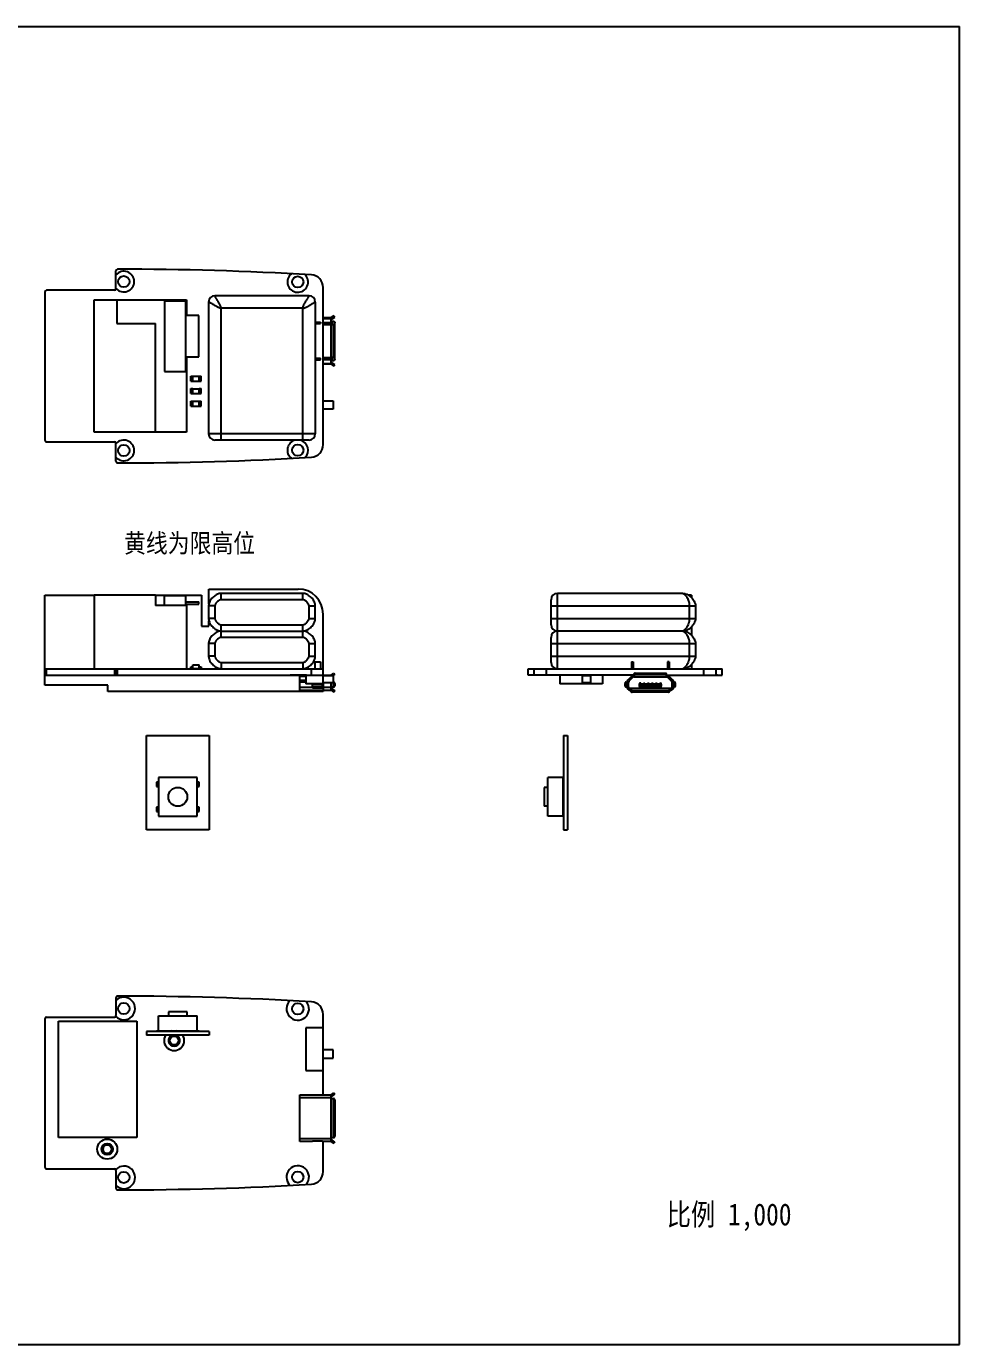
# Model space of a CAD drawing. Header units: millimetres. Extents: x 0 to 297, y 0 to 210.
# Drawn here: x 148.4 to 297, y 0 to 210 of the extents above; entities that cross this region are included whole.
import ezdxf

# ---------------------------------------------------------------- set-up
doc = ezdxf.new("R2010")
doc.units = ezdxf.units.MM
doc.header["$LTSCALE"] = 16.335
doc.layers.get('0').update_dxf_attribs({"linetype": 'CONTINUOUS'})
doc.styles.get("Standard").update_dxf_attribs({"font": 'txt', "width": 0.85})

msp = doc.modelspace()

# ---------------------------------------------------------------- linework, layer by layer
at = {"color": 7, "linetype": 'Continuous'}
for p, q in [((0, 210), (297, 210)), ((297, 0), (297, 210)), ((162.64, 168.21), (162.64, 171.06)), ((195.64, 143.37), (195.64, 168.41)), ((151.34, 167.71), (151.34, 144.06)), ((162.39, 167.96), (151.59, 167.96)), ((159.16, 166.44), (173.86, 166.44)), ((159.16, 145.34), (159.16, 166.44)), ((162.76, 166.44), (162.76, 162.64)), ((173.76, 166.24), (170.36, 166.24)), ((170.36, 166.24), (170.36, 155.04)), ((173.76, 155.04), (173.76, 166.24)), ((173.86, 166.44), (173.86, 163.94)), ((177.39, 166.09), (177.39, 145.09)), ((193.39, 167.09), (178.39, 167.09)), ((194.39, 166.09), (194.39, 145.09)), ((175.86, 163.94), (173.76, 163.94)), ((175.86, 157.34), (175.86, 163.94)), ((192.39, 165.09), (179.39, 165.09)), ((179.39, 144.09), (179.39, 165.09)), ((192.39, 144.09), (192.39, 165.09)), ((197.35, 163.91), (196.92, 163.61)), ((197.35, 163.91), (197.49, 163.7)), ((162.76, 162.64), (168.96, 162.64)), ((168.96, 145.34), (168.96, 162.64)), ((194.39, 162.89), (195.2, 162.89)), ((194.39, 162.64), (195.2, 162.64)), ((195.2, 162.89), (195.2, 162.64)), ((195.64, 163.6), (196.89, 163.6)), ((195.64, 163.46), (196.89, 163.46)), ((195.64, 162.82), (196.89, 162.82)), ((195.64, 162.51), (196.89, 162.51)), ((196.89, 156.18), (196.89, 163.6)), ((197.33, 162.99), (196.89, 162.99)), ((196.89, 162.49), (197.33, 162.49)), ((196.92, 162.49), (196.92, 157.29)), ((197.07, 163.4), (197.49, 163.7)), ((197.07, 162.99), (197.07, 162.49)), ((197.33, 163.59), (197.19, 163.79)), ((197.49, 162.29), (197.34, 162.29)), ((197.34, 157.49), (197.34, 162.29)), ((197.49, 156.99), (197.49, 162.79)), ((173.76, 157.34), (175.86, 157.34)), ((173.86, 157.34), (173.86, 145.34)), ((194.39, 157.14), (195.2, 157.14)), ((194.39, 156.89), (195.2, 156.89)), ((195.2, 156.89), (195.2, 157.14)), ((195.64, 157.27), (196.89, 157.27)), ((195.64, 156.95), (196.89, 156.95)), ((195.64, 156.31), (196.89, 156.31)), ((196.89, 156.18), (195.64, 156.18)), ((196.89, 157.29), (197.33, 157.29)), ((196.89, 156.79), (197.33, 156.79)), ((196.92, 156.17), (197.35, 155.87)), ((197.07, 157.29), (197.07, 156.79)), ((197.49, 156.07), (197.07, 156.37)), ((197.19, 155.98), (197.33, 156.19)), ((197.34, 157.49), (197.49, 157.49)), ((197.49, 156.07), (197.35, 155.87)), ((170.36, 155.04), (173.76, 155.04)), ((174.59, 154.29), (174.89, 154.29)), ((174.59, 153.49), (174.59, 154.29)), ((174.59, 153.49), (174.89, 153.49)), ((174.89, 153.49), (174.89, 154.29)), ((174.89, 154.28), (175.89, 154.28)), ((174.89, 153.5), (175.89, 153.5)), ((175.89, 154.29), (176.19, 154.29)), ((175.89, 153.49), (175.89, 154.29)), ((175.89, 153.49), (176.19, 153.49)), ((176.19, 153.49), (176.19, 154.29)), ((174.59, 152.29), (174.89, 152.29)), ((174.59, 151.49), (174.59, 152.29)), ((174.59, 151.49), (174.89, 151.49)), ((174.89, 151.49), (174.89, 152.29)), ((174.89, 152.28), (175.89, 152.28)), ((174.89, 151.5), (175.89, 151.5)), ((175.89, 152.29), (176.19, 152.29)), ((175.89, 151.49), (175.89, 152.29)), ((175.89, 151.49), (176.19, 151.49)), ((176.19, 151.49), (176.19, 152.29)), ((174.59, 150.29), (174.89, 150.29)), ((174.59, 149.49), (174.59, 150.29)), ((174.59, 149.49), (174.89, 149.49)), ((174.89, 149.49), (174.89, 150.29)), ((174.89, 150.28), (175.89, 150.28)), ((174.89, 149.5), (175.89, 149.5)), ((175.89, 150.29), (176.19, 150.29)), ((175.89, 149.49), (175.89, 150.29)), ((175.89, 149.49), (176.19, 149.49)), ((176.19, 149.49), (176.19, 150.29)), ((195.64, 150.34), (197.24, 150.34)), ((197.24, 150.34), (197.24, 149.04)), ((197.24, 149.04), (195.64, 149.04)), ((173.86, 145.34), (159.16, 145.34)), ((194.39, 145.09), (177.39, 145.09)), ((151.59, 143.81), (162.39, 143.81)), ((162.64, 140.71), (162.64, 143.56)), ((193.39, 144.09), (178.39, 144.09)), ((159.16, 119.37), (159.16, 107.67)), ((168.96, 119.37), (159.16, 119.37)), ((168.96, 119.37), (168.96, 117.77)), ((173.86, 117.77), (168.96, 117.77)), ((170.36, 117.77), (170.36, 119.32)), ((170.36, 119.32), (173.76, 119.32)), ((173.76, 117.77), (173.76, 119.32)), ((173.76, 118.32), (175.86, 118.32)), ((173.76, 117.97), (175.86, 117.97)), ((173.86, 117.77), (173.86, 107.67)), ((175.86, 117.97), (175.86, 118.32)), ((177.39, 117.67), (177.39, 115.67)), ((178.39, 117.67), (177.39, 117.67)), ((178.39, 117.67), (178.39, 115.67)), ((179.39, 118.67), (179.39, 119.67)), ((192.39, 119.67), (179.39, 119.67)), ((192.39, 118.67), (179.39, 118.67)), ((192.39, 118.67), (192.39, 119.67)), ((193.39, 117.67), (194.39, 117.67)), ((193.39, 115.67), (193.39, 117.67)), ((194.39, 115.67), (194.39, 117.67)), ((231.94, 114.67), (231.94, 118.67)), ((231.94, 117.67), (254.94, 117.67)), ((232.94, 107.67), (232.94, 119.67)), ((252.94, 119.67), (232.94, 119.67)), ((254.29, 119.37), (253.85, 119.37)), ((253.93, 119.32), (254.09, 119.32)), ((253.94, 117.67), (253.94, 115.67)), ((254.09, 119.2), (254.09, 119.32)), ((254.29, 119.37), (254.29, 119.02)), ((254.94, 117.67), (254.94, 115.67)), ((178.39, 115.67), (177.39, 115.67)), ((193.39, 115.67), (194.39, 115.67)), ((231.94, 115.67), (254.94, 115.67)), ((179.39, 112.67), (179.39, 114.67)), ((179.39, 114.67), (192.39, 114.67)), ((179.39, 113.67), (192.39, 113.67)), ((192.39, 112.67), (192.39, 114.67)), ((252.94, 113.67), (232.94, 113.67)), ((254.29, 114.32), (254.29, 113.02)), ((177.39, 111.67), (177.39, 109.67)), ((178.39, 111.67), (177.39, 111.67)), ((178.39, 111.67), (178.39, 109.67)), ((192.39, 112.67), (179.39, 112.67)), ((193.39, 111.67), (194.39, 111.67)), ((193.39, 109.67), (193.39, 111.67)), ((194.39, 109.67), (194.39, 111.67)), ((231.94, 108.67), (231.94, 112.67)), ((231.94, 111.67), (254.94, 111.67)), ((253.94, 111.67), (253.94, 109.67)), ((254.94, 111.67), (254.94, 109.67)), ((178.39, 109.67), (177.39, 109.67)), ((193.39, 109.67), (194.39, 109.67)), ((231.94, 109.67), (254.94, 109.67)), ((151.34, 106.67), (151.34, 107.67)), ((151.34, 107.67), (192.72, 107.67)), ((151.59, 106.67), (151.59, 107.67)), ((162.39, 107.67), (162.39, 106.67)), ((162.64, 106.67), (162.64, 107.67)), ((162.89, 106.67), (162.89, 107.67)), ((174.59, 107.67), (174.59, 107.97)), ((174.59, 107.97), (174.89, 107.97)), ((174.89, 107.67), (174.89, 108.27)), ((174.89, 108.27), (175.89, 108.27)), ((175.89, 107.68), (174.89, 107.68)), ((175.89, 107.67), (175.89, 108.27)), ((175.89, 107.97), (176.19, 107.97)), ((176.19, 107.97), (176.19, 107.67)), ((179.39, 108.67), (192.39, 108.67)), ((179.39, 108.67), (179.39, 107.67)), ((190.58, 107.65), (190.58, 107.67)), ((190.58, 107.65), (192.75, 107.65)), ((192.39, 108.67), (192.39, 107.67)), ((192.75, 107.67), (195.64, 107.67)), ((192.75, 107.65), (192.75, 107.67)), ((193.76, 106.67), (193.76, 107.67)), ((194.3, 108.77), (195.2, 108.77)), ((194.3, 108.77), (194.3, 107.67)), ((195.2, 108.77), (195.2, 107.67)), ((195.64, 105.27), (195.64, 107.67)), ((228.31, 106.67), (228.31, 107.67)), ((228.31, 107.67), (258.31, 107.67)), ((229.04, 107.65), (229.04, 107.67)), ((229.04, 107.65), (229.16, 107.65)), ((229.16, 107.65), (229.16, 107.67)), ((229.22, 106.67), (229.22, 107.67)), ((231.22, 106.67), (231.22, 107.67)), ((244.74, 108.77), (244.74, 107.67)), ((244.74, 108.77), (244.99, 108.77)), ((244.99, 108.77), (244.99, 107.67)), ((250.49, 108.77), (250.49, 107.67)), ((250.74, 108.77), (250.49, 108.77)), ((250.74, 108.77), (250.74, 107.67)), ((254.29, 108.32), (254.29, 107.67)), ((256.26, 106.67), (256.26, 107.67)), ((258.25, 106.67), (258.25, 107.67)), ((258.31, 107.65), (258.31, 107.67)), ((258.31, 107.65), (258.43, 107.65)), ((258.34, 107.67), (259.16, 107.67)), ((258.43, 107.65), (258.43, 107.67)), ((259.16, 106.67), (259.16, 107.67)), ((151.34, 106.67), (195.64, 106.67)), ((162.61, 106.69), (162.61, 106.67)), ((162.61, 106.69), (162.64, 106.69)), ((190.36, 106.69), (192.97, 106.69)), ((190.36, 106.67), (190.36, 106.69)), ((191.95, 104.27), (191.95, 106.67)), ((191.95, 106.49), (192.89, 106.49)), ((191.95, 105.86), (192.89, 105.86)), ((192.89, 105.54), (191.95, 105.54)), ((192.38, 106.62), (192.38, 106.67)), ((192.83, 106.62), (192.83, 106.67)), ((192.88, 106.62), (192.89, 106.62)), ((192.89, 106.67), (192.89, 105.27)), ((195.64, 105.27), (192.89, 105.27)), ((192.97, 106.67), (192.97, 106.69)), ((193.94, 104.62), (193.94, 105.27)), ((195.54, 105.21), (193.94, 105.21)), ((195.54, 104.62), (195.54, 105.27)), ((195.64, 106.62), (196.89, 106.62)), ((197.24, 106.52), (195.64, 106.52)), ((197.24, 105.42), (195.64, 105.42)), ((196.89, 106.52), (196.89, 106.62)), ((196.89, 104.27), (196.89, 105.42)), ((196.92, 106.63), (197.34, 106.95)), ((196.92, 105.42), (196.92, 104.77)), ((197.33, 106.63), (197.18, 106.83)), ((197.19, 106.52), (197.49, 106.75)), ((197.24, 106.52), (197.24, 105.42)), ((197.24, 105.52), (197.33, 105.52)), ((197.34, 106.95), (197.49, 106.75)), ((197.49, 105.32), (197.35, 105.32)), ((197.35, 104.97), (197.35, 105.32)), ((197.49, 105.32), (197.49, 104.97)), ((229.13, 106.67), (228.31, 106.67)), ((229.02, 106.67), (229.02, 106.69)), ((229.02, 106.69), (229.17, 106.69)), ((229.17, 106.67), (229.17, 106.69)), ((245.14, 106.67), (229.17, 106.67)), ((233.34, 106.67), (233.34, 105.27)), ((240.14, 105.27), (233.34, 105.27)), ((236.89, 106.52), (236.89, 105.42)), ((238.19, 106.52), (236.89, 106.52)), ((238.19, 105.42), (236.89, 105.42)), ((238.19, 106.52), (238.19, 105.42)), ((240.14, 106.67), (240.14, 105.27)), ((243.72, 104.97), (243.72, 105.32)), ((243.92, 105.32), (243.72, 105.32)), ((243.83, 105.52), (244.03, 105.52)), ((243.92, 105.32), (243.92, 104.97)), ((244.03, 105.52), (244.03, 105.54)), ((244.04, 105.52), (244.28, 105.52)), ((244.16, 105.86), (244.8, 106.49)), ((244.22, 104.77), (244.22, 105.52)), ((244.28, 104.72), (244.28, 105.54)), ((244.98, 106.32), (244.34, 105.68)), ((245.1, 106.62), (245.1, 106.64)), ((245.14, 106.62), (245.12, 106.62)), ((245.12, 106.37), (250.35, 106.37)), ((245.14, 106.37), (245.14, 106.83)), ((245.14, 106.43), (250.34, 106.43)), ((245.34, 106.95), (245.34, 106.75)), ((245.34, 106.95), (250.14, 106.95)), ((250.14, 106.75), (245.34, 106.75)), ((245.99, 105.21), (245.99, 104.91)), ((245.99, 105.21), (245.99, 104.91)), ((245.99, 105.21), (245.99, 105.21)), ((246.06, 105.26), (246.04, 105.26)), ((246.08, 105.12), (246.08, 105.21)), ((246.24, 105.21), (246.08, 105.21)), ((246.15, 105.01), (246.08, 105.12)), ((246.24, 105.36), (246.14, 105.36)), ((246.15, 105.01), (246.64, 105.01)), ((246.16, 104.91), (246.16, 105.01)), ((246.17, 105.21), (246.17, 105.08)), ((246.24, 105.08), (246.17, 105.08)), ((246.24, 105.08), (246.24, 105.36)), ((246.24, 105.26), (246.64, 105.26)), ((246.64, 105.11), (246.24, 105.11)), ((246.64, 105.36), (246.64, 104.98)), ((246.64, 105.36), (246.89, 105.36)), ((246.89, 105.21), (246.64, 105.21)), ((246.89, 104.98), (246.89, 105.36)), ((246.89, 105.26), (247.29, 105.26)), ((247.29, 105.11), (246.89, 105.11)), ((246.89, 105.01), (247.29, 105.01)), ((247.29, 105.36), (247.29, 104.98)), ((247.29, 105.36), (247.54, 105.36)), ((247.54, 105.21), (247.29, 105.21)), ((247.54, 104.98), (247.54, 105.36)), ((247.54, 105.26), (247.94, 105.26)), ((247.94, 105.11), (247.54, 105.11)), ((247.54, 105.01), (247.94, 105.01)), ((247.94, 105.36), (247.94, 104.98)), ((247.94, 105.36), (248.19, 105.36)), ((248.19, 105.21), (247.94, 105.21)), ((248.19, 104.98), (248.19, 105.36)), ((248.19, 105.26), (248.59, 105.26)), ((248.59, 105.11), (248.19, 105.11)), ((248.19, 105.01), (248.59, 105.01)), ((248.59, 105.36), (248.59, 104.98)), ((248.59, 105.36), (248.84, 105.36)), ((248.84, 105.21), (248.59, 105.21)), ((248.84, 104.98), (248.84, 105.36)), ((248.84, 105.26), (249.24, 105.26)), ((249.24, 105.11), (248.84, 105.11)), ((248.84, 105.01), (249.33, 105.01)), ((249.24, 105.36), (249.24, 105.08)), ((249.24, 105.36), (249.34, 105.36)), ((249.39, 105.21), (249.24, 105.21)), ((249.24, 105.08), (249.3, 105.08)), ((249.3, 105.08), (249.3, 105.21)), ((249.31, 105.01), (249.31, 104.91)), ((249.33, 105.01), (249.39, 105.12)), ((249.39, 105.21), (249.39, 105.12)), ((249.43, 105.26), (249.41, 105.26)), ((249.48, 104.91), (249.48, 105.21)), ((249.49, 105.21), (249.48, 105.21)), ((249.49, 105.21), (249.49, 104.91)), ((250.14, 106.75), (250.14, 106.95)), ((250.34, 106.37), (250.34, 106.83)), ((250.34, 106.67), (258.3, 106.67)), ((250.35, 106.62), (250.34, 106.62)), ((250.37, 106.64), (250.37, 106.62)), ((251.14, 105.68), (250.49, 106.32)), ((250.67, 106.49), (251.31, 105.86)), ((251.2, 104.72), (251.2, 105.54)), ((251.2, 105.52), (251.64, 105.52)), ((251.25, 105.52), (251.25, 104.77)), ((251.45, 105.54), (251.45, 105.52)), ((251.55, 105.32), (251.55, 104.97)), ((251.76, 105.32), (251.55, 105.32)), ((251.76, 104.97), (251.76, 105.32)), ((258.3, 106.67), (258.3, 106.69)), ((258.3, 106.69), (258.45, 106.69)), ((258.34, 106.67), (259.16, 106.67)), ((258.45, 106.67), (258.45, 106.69)), ((191.95, 104.72), (193.94, 104.72)), ((191.95, 104.27), (196.89, 104.27)), ((193.94, 104.91), (195.54, 104.91)), ((195.54, 104.76), (193.94, 104.76)), ((193.94, 104.62), (195.54, 104.62)), ((195.54, 104.72), (196.89, 104.72)), ((196.89, 104.77), (197.33, 104.77)), ((196.92, 104.26), (197.34, 103.95)), ((197.07, 104.46), (197.49, 104.15)), ((197.18, 104.07), (197.33, 104.27)), ((197.49, 104.15), (197.34, 103.95)), ((197.35, 104.97), (197.49, 104.97)), ((243.72, 104.97), (243.92, 104.97)), ((243.83, 104.77), (244.28, 104.77)), ((244.03, 104.77), (244.03, 104.72)), ((251, 104.52), (244.48, 104.52)), ((244.64, 104.27), (244.48, 104.27)), ((244.64, 104.07), (244.64, 104.52)), ((250.84, 104.46), (244.64, 104.46)), ((244.84, 104.15), (244.84, 103.95)), ((244.84, 104.15), (250.64, 104.15)), ((250.64, 103.95), (244.84, 103.95)), ((245.99, 104.91), (245.99, 104.91)), ((246.04, 104.86), (246.14, 104.86)), ((246.14, 104.76), (249.34, 104.76)), ((246.16, 104.91), (249.31, 104.91)), ((246.25, 104.98), (246.25, 104.91)), ((246.64, 104.98), (246.25, 104.98)), ((247.29, 104.98), (246.89, 104.98)), ((247.94, 104.98), (247.54, 104.98)), ((248.59, 104.98), (248.19, 104.98)), ((249.22, 104.98), (248.84, 104.98)), ((249.22, 104.91), (249.22, 104.98)), ((249.33, 104.86), (249.43, 104.86)), ((249.48, 104.91), (249.49, 104.91)), ((250.64, 103.95), (250.64, 104.15)), ((250.84, 104.07), (250.84, 104.52)), ((251, 104.27), (250.84, 104.27)), ((251.2, 104.77), (251.44, 104.77)), ((251.45, 104.77), (251.45, 104.72)), ((251.64, 104.77), (251.45, 104.77)), ((251.55, 104.97), (251.76, 104.97)), ((167.49, 82.02), (167.49, 97.02)), ((167.49, 97.02), (177.49, 97.02)), ((177.49, 97.02), (177.49, 82.02)), ((233.94, 97.02), (233.94, 82.02)), ((233.94, 97.02), (234.54, 97.02)), ((234.54, 97.02), (234.54, 82.02)), ((175.59, 90.37), (169.39, 90.37)), ((169.39, 90.37), (169.39, 84.17)), ((175.59, 84.17), (175.59, 90.37)), ((231.44, 84.17), (231.44, 90.37)), ((233.84, 90.37), (231.44, 90.37)), ((233.84, 84.17), (233.84, 90.37)), ((169.39, 89.62), (169.09, 89.62)), ((169.09, 89.62), (169.09, 88.92)), ((169.09, 88.92), (169.39, 88.92)), ((175.89, 89.62), (175.59, 89.62)), ((175.59, 88.92), (175.89, 88.92)), ((175.89, 88.92), (175.89, 89.62)), ((230.84, 88.77), (230.84, 85.77)), ((231.44, 88.77), (230.84, 88.77)), ((233.94, 89.62), (233.84, 89.62)), ((233.94, 88.92), (233.84, 88.92)), ((169.39, 85.62), (169.09, 85.62)), ((169.09, 85.62), (169.09, 84.92)), ((169.09, 84.92), (169.39, 84.92)), ((169.39, 84.17), (175.59, 84.17)), ((175.89, 85.62), (175.59, 85.62)), ((175.59, 84.92), (175.89, 84.92)), ((175.89, 84.92), (175.89, 85.62)), ((231.44, 85.77), (230.84, 85.77)), ((233.84, 84.17), (231.44, 84.17)), ((233.94, 85.62), (233.84, 85.62)), ((233.94, 84.92), (233.84, 84.92)), ((177.49, 82.02), (167.49, 82.02)), ((233.94, 82.02), (234.54, 82.02)), ((162.64, 55.26), (162.64, 52.41)), ((173.99, 52.99), (170.99, 52.99)), ((170.99, 52.99), (170.99, 52.39)), ((173.99, 52.39), (173.99, 52.99)), ((195.64, 39.8), (195.64, 52.61)), ((151.34, 51.91), (151.34, 28.26)), ((151.59, 52.16), (162.39, 52.16)), ((169.39, 52.39), (175.59, 52.39)), ((169.39, 49.99), (169.39, 52.39)), ((175.59, 49.99), (175.59, 52.39)), ((195.64, 50.49), (192.89, 50.49)), ((192.89, 50.49), (192.89, 43.69)), ((177.49, 49.89), (167.49, 49.89)), ((167.49, 49.89), (167.49, 49.29)), ((177.49, 49.29), (167.49, 49.29)), ((169.09, 49.99), (175.89, 49.99)), ((169.09, 49.89), (169.09, 49.99)), ((169.99, 49.89), (169.99, 49.99)), ((174.99, 49.89), (174.99, 49.99)), ((175.89, 49.89), (175.89, 49.99)), ((177.49, 49.89), (177.49, 49.29)), ((197.24, 46.94), (195.64, 46.94)), ((197.24, 45.64), (197.24, 46.94)), ((195.64, 45.64), (197.24, 45.64)), ((192.89, 43.69), (195.64, 43.69)), ((196.92, 39.8), (197.35, 40.11)), ((197.07, 39.6), (197.49, 39.9)), ((197.33, 39.79), (197.19, 39.99)), ((197.35, 40.11), (197.49, 39.9)), ((191.95, 39.8), (193.94, 39.8)), ((191.95, 32.38), (191.95, 39.8)), ((191.95, 39.35), (196.89, 39.35)), ((193.94, 39.8), (193.94, 39.78)), ((193.94, 39.78), (195.54, 39.78)), ((195.54, 39.8), (196.89, 39.8)), ((195.54, 39.8), (195.54, 39.78)), ((196.89, 32.38), (196.89, 39.8)), ((196.89, 39.19), (197.33, 39.19)), ((196.92, 39.19), (196.92, 32.99)), ((197.49, 38.99), (197.34, 38.99)), ((197.34, 33.19), (197.34, 38.99)), ((197.49, 38.99), (197.49, 33.19)), ((191.95, 32.83), (196.89, 32.83)), ((193.94, 32.38), (191.95, 32.38)), ((195.54, 32.39), (193.94, 32.39)), ((193.94, 32.38), (193.94, 32.39)), ((195.54, 32.38), (195.54, 32.39)), ((196.89, 32.38), (195.54, 32.38)), ((195.64, 27.56), (195.64, 32.38)), ((196.89, 32.99), (197.33, 32.99)), ((196.92, 32.37), (197.35, 32.07)), ((197.49, 32.27), (197.07, 32.57)), ((197.19, 32.18), (197.33, 32.39)), ((197.34, 33.19), (197.49, 33.19)), ((197.49, 32.27), (197.35, 32.07)), ((151.59, 28.01), (162.39, 28.01)), ((162.64, 27.76), (162.64, 24.91)), ((0, 0), (297, 0))]:
    msp.add_line(p, q, dxfattribs=at)
at = {"color": 2, "linetype": 'Continuous'}
for p, q in [((177.44, 118.03), (177.44, 120.37)), ((177.44, 120.37), (191.64, 120.37)), ((151.34, 107.67), (151.34, 119.37)), ((151.34, 119.37), (159.16, 119.37)), ((168.96, 119.37), (176.24, 119.37)), ((176.24, 119.37), (176.24, 114.47)), ((195.64, 107.67), (195.64, 116.37)), ((176.24, 114.47), (177.44, 114.47)), ((177.44, 114.47), (177.44, 115.32)), ((151.34, 105.07), (151.34, 106.67)), ((161.34, 105.07), (151.34, 105.07)), ((161.34, 104.07), (161.34, 105.07)), ((195.64, 105.27), (195.64, 104.07)), ((195.64, 104.07), (161.34, 104.07))]:
    msp.add_line(p, q, dxfattribs=at)
for p, q in [((153.49, 51.52), (165.99, 51.52)), ((153.49, 33.02), (153.49, 51.52)), ((165.99, 51.52), (165.99, 33.02)), ((165.99, 33.02), (153.49, 33.02))]:
    msp.add_line(p, q)
at = {"color": 7, "linetype": 'Continuous'}
for centre, radius in [((163.89, 169.34), 0.9), ((191.59, 169.29), 0.9), ((163.89, 142.44), 0.9), ((191.59, 142.49), 0.9), ((172.49, 87.27), 1.5), ((163.89, 53.54), 0.9), ((191.59, 53.49), 0.9), ((171.91, 48.44), 0.675), ((161.26, 31.14), 1.6), ((161.26, 31.14), 0.9), ((161.26, 31.14), 0.875), ((161.26, 31.14), 0.675), ((163.89, 26.64), 0.9), ((191.59, 26.69), 0.9)]:
    msp.add_circle(centre, radius, dxfattribs=at)
for centre, radius, start, end in [((162.89, 171.06), 0.25, 90.0843, 180), ((163.89, 169.34), 1.65, 220.7491, 139.2509), ((163.63, -328.69), 500, 86.5447, 90.0843), ((191.59, 169.29), 1.65, 128.0526, 45.5192), ((193.64, 168.41), 2, 0, 86.5447), ((162.39, 168.21), 0.25, 270, 360), ((151.59, 167.71), 0.25, 90, 180), ((178.39, 166.09), 1, 90, 180), ((193.39, 166.09), 1, 0, 90), ((196.89, 163.65), 0.05, 270, 305.1528), ((196.89, 163.65), 0.3, 270, 305.1528), ((196.89, 156.13), 0.3, 54.8472, 90), ((196.89, 156.13), 0.05, 54.8472, 90), ((178.39, 145.09), 1, 180, 269.9999), ((193.39, 145.09), 1, 270.0001, 360), ((151.59, 144.06), 0.25, 180, 270), ((162.39, 143.56), 0.25, 0, 90), ((163.89, 142.44), 1.65, 220.7491, 139.2509), ((191.59, 142.49), 1.65, 103.9509, 231.9474), ((191.59, 142.49), 1.65, 314.4808, 75.9146), ((193.64, 143.37), 2, 273.4553, 360), ((162.89, 140.71), 0.25, 180, 269.9157), ((163.63, 640.46), 500, 269.9157, 273.4553), ((192.39, 118.44), 1.23, 86.948, 90.0044), ((193.16, 117.67), 1.23, 359.9948, 3.6717), ((232.94, 118.67), 1, 90, 179.9999), ((193.16, 115.67), 1.23, 356.3427, 0.0052), ((253.7, 115.67), 1.23, 356.2085, 0.0053), ((192.39, 114.91), 1.23, 269.9956, 273.0367), ((192.39, 112.44), 1.23, 86.948, 90.0044), ((232.94, 114.67), 1, 180.0001, 270), ((232.94, 112.67), 1, 90, 179.9999), ((252.94, 114.91), 1.23, 269.9954, 273.2028), ((252.94, 112.44), 1.23, 86.7856, 90.0046), ((193.16, 111.67), 1.23, 359.9948, 3.6717), ((253.7, 111.67), 1.23, 359.9947, 3.8074), ((178.63, 109.67), 1.23, 179.9948, 183.6597), ((193.16, 109.67), 1.23, 356.3427, 0.0052), ((253.7, 109.67), 1.23, 356.2085, 0.0053), ((192.34, 109.27), 1.61, 282.3586, 284.9384), ((232.94, 108.67), 1, 180.0001, 270), ((196.89, 106.67), 0.05, 270, 306.8699), ((244.48, 105.54), 0.45, 134.6206, 180), ((244.48, 105.54), 0.2, 134.6206, 180), ((245.29, 106.92), 0.55, 207.041, 222.1911), ((245.12, 106.17), 0.45, 90, 134.6206), ((245.12, 106.17), 0.2, 90, 134.6206), ((245.19, 106.82), 0.2, 228.616, 255.5245), ((246.14, 105.21), 0.15, 90, 180), ((246.04, 105.21), 0.05, 93.4156, 152.1009), ((246.04, 105.21), 0.0496, 90.003, 93.4339), ((249.34, 105.21), 0.15, 0, 90), ((249.43, 105.21), 0.05, 0, 90), ((250.29, 106.82), 0.2, 284.4755, 311.384), ((250.35, 106.17), 0.45, 45.3794, 90), ((250.35, 106.17), 0.2, 45.3794, 90), ((250.19, 106.92), 0.55, 317.8089, 332.959), ((251, 105.54), 0.2, 360, 45.3794), ((251, 105.54), 0.45, 0, 45.3794), ((196.89, 104.22), 0.3, 53.1301, 90), ((196.89, 104.22), 0.05, 53.1301, 90), ((244.48, 104.72), 0.45, 180, 270), ((244.48, 104.72), 0.2, 180, 270), ((246.14, 104.91), 0.15, 180, 270), ((246.04, 104.91), 0.05, 180, 270), ((249.34, 104.91), 0.15, 270, 360), ((249.43, 104.91), 0.05, 273.4156, 332.1009), ((249.43, 104.91), 0.0496, 270.003, 273.4339), ((251, 104.72), 0.45, 270, 360), ((251, 104.72), 0.2, 270, 360), ((163.89, 53.54), 1.8, 224.313, 133.983), ((162.89, 55.26), 0.25, 90.0843, 180), ((163.63, -444.49), 500, 86.5447, 90.0843), ((191.59, 53.49), 1.8, 133.2568, 40.3149), ((193.64, 52.61), 2, 0, 86.5447), ((151.59, 51.91), 0.25, 90, 180), ((162.39, 52.41), 0.25, 270, 360), ((171.91, 48.44), 1.6, 147.9043, 32.0957), ((171.91, 48.44), 0.9, 109.1614, 70.8386), ((171.91, 48.44), 0.875, 103.2473, 76.7526), ((171.91, 48.44), 1.6, 104.1664, 114.9665), ((171.91, 48.44), 1.6, 65.0335, 75.8336), ((196.89, 39.85), 0.05, 270, 305.1528), ((196.89, 39.85), 0.3, 270, 305.1528), ((196.89, 32.33), 0.3, 54.8472, 90), ((196.89, 32.33), 0.05, 54.8472, 90), ((151.59, 28.26), 0.25, 180, 270), ((162.39, 27.76), 0.25, 0, 90), ((163.89, 26.64), 1.8, 226.017, 135.687), ((191.59, 26.69), 1.8, 319.6851, 226.7432), ((193.64, 27.56), 2, 273.4553, 360), ((163.63, 524.66), 500, 269.9157, 273.4553), ((162.89, 24.91), 0.25, 180, 269.9157)]:
    msp.add_arc(centre, radius, start, end, dxfattribs=at)
at = {"color": 2, "linetype": 'Continuous'}
msp.add_arc((191.64, 116.37), 4, 0, 90, dxfattribs=at)
at = {"color": 7, "linetype": 'Continuous'}
for centre, major_axis, ratio, start_param, end_param in [((192.88, 106.17), (2.87, 0), 0.156596, 7.853982, 8.18047), ((246.17, 105.15), (0.1, 0), 0.666667, -2.761086, -1.570796), ((246.25, 105.08), (0, 0.1), 1, -3.936991, -3.141593), ((249.22, 105.08), (0.1, 0), 1, -1.570796, -0.826187), ((249.22, 105.08), (0, 0.1), 1, -2.396983, -2.346194), ((249.3, 105.15), (0.1, 0), 0.666667, -1.570796, -0.380506)]:
    msp.add_ellipse(centre, major_axis=major_axis, ratio=ratio, start_param=start_param, end_param=end_param, dxfattribs=at)
for points, knots in [([(179.39, 165.09), (179.33, 165.1), (179.2, 165.13), (179.01, 165.2), (178.83, 165.28), (178.66, 165.36), (178.51, 165.45), (178.35, 165.54), (178.21, 165.63), (178.07, 165.71), (177.94, 165.79), (177.82, 165.87), (177.73, 165.92), (177.66, 165.96), (177.61, 165.99), (177.57, 166.01), (177.53, 166.04), (177.49, 166.05), (177.46, 166.06), (177.44, 166.07), (177.43, 166.08), (177.42, 166.08), (177.41, 166.08), (177.41, 166.09), (177.4, 166.09), (177.4, 166.09), (177.4, 166.09), (177.4, 166.09), (177.39, 166.09), (177.39, 166.09), (177.39, 166.09)], [0, 0, 0, 0, 0.090238, 0.178836, 0.265204, 0.349082, 0.430311, 0.508667, 0.583879, 0.655581, 0.723275, 0.786327, 0.843874, 0.870256, 0.89482, 0.917391, 0.937757, 0.955681, 0.970929, 0.97747, 0.983244, 0.98822, 0.992364, 0.995648, 0.996957, 0.998038, 0.998888, 0.999502, 0.999874, 1, 1, 1, 1]), ([(179.39, 165.09), (179.38, 165.15), (179.36, 165.29), (179.29, 165.47), (179.21, 165.65), (179.12, 165.82), (179.03, 165.98), (178.94, 166.13), (178.85, 166.27), (178.77, 166.41), (178.69, 166.54), (178.62, 166.66), (178.56, 166.75), (178.52, 166.82), (178.49, 166.87), (178.47, 166.92), (178.45, 166.96), (178.43, 166.99), (178.42, 167.02), (178.41, 167.04), (178.41, 167.05), (178.4, 167.06), (178.4, 167.07), (178.4, 167.08), (178.4, 167.08), (178.4, 167.08), (178.39, 167.09), (178.39, 167.09), (178.39, 167.09), (178.39, 167.09), (178.39, 167.09)], [0, 0, 0, 0, 0.090239, 0.178837, 0.265205, 0.349084, 0.430313, 0.50867, 0.583883, 0.655585, 0.723279, 0.786333, 0.843877, 0.870256, 0.89482, 0.917397, 0.937769, 0.955691, 0.970924, 0.977457, 0.983227, 0.988202, 0.992351, 0.995642, 0.996954, 0.998039, 0.998891, 0.999505, 0.999876, 1, 1, 1, 1]), ([(192.39, 165.09), (192.4, 165.15), (192.43, 165.29), (192.5, 165.47), (192.58, 165.65), (192.67, 165.82), (192.76, 165.98), (192.85, 166.13), (192.93, 166.27), (193.02, 166.41), (193.1, 166.54), (193.17, 166.66), (193.23, 166.75), (193.27, 166.82), (193.3, 166.87), (193.32, 166.92), (193.34, 166.96), (193.36, 166.99), (193.37, 167.02), (193.38, 167.04), (193.38, 167.05), (193.39, 167.06), (193.39, 167.07), (193.39, 167.08), (193.39, 167.08), (193.39, 167.08), (193.39, 167.09), (193.39, 167.09), (193.39, 167.09), (193.39, 167.09), (193.39, 167.09)], [0, 0, 0, 0, 0.090238, 0.178836, 0.265204, 0.349082, 0.430311, 0.508667, 0.583879, 0.655581, 0.723275, 0.786327, 0.843874, 0.870256, 0.89482, 0.917391, 0.937757, 0.955681, 0.970929, 0.97747, 0.983244, 0.98822, 0.992364, 0.995648, 0.996957, 0.998038, 0.998888, 0.999502, 0.999874, 1, 1, 1, 1]), ([(192.39, 165.09), (192.46, 165.1), (192.59, 165.13), (192.78, 165.2), (192.96, 165.28), (193.12, 165.36), (193.28, 165.45), (193.43, 165.54), (193.58, 165.63), (193.72, 165.71), (193.84, 165.79), (193.96, 165.87), (194.06, 165.92), (194.13, 165.96), (194.18, 165.99), (194.22, 166.01), (194.26, 166.04), (194.3, 166.05), (194.33, 166.06), (194.35, 166.07), (194.36, 166.08), (194.37, 166.08), (194.38, 166.08), (194.38, 166.09), (194.39, 166.09), (194.39, 166.09), (194.39, 166.09), (194.39, 166.09), (194.39, 166.09), (194.39, 166.09), (194.39, 166.09)], [0, 0, 0, 0, 0.090239, 0.178837, 0.265205, 0.349084, 0.430313, 0.50867, 0.583883, 0.655585, 0.723279, 0.786333, 0.843877, 0.870256, 0.89482, 0.917397, 0.937769, 0.955691, 0.970924, 0.977457, 0.983227, 0.988202, 0.992351, 0.995642, 0.996954, 0.998039, 0.998891, 0.999505, 0.999876, 1, 1, 1, 1]), ([(197.18, 162.49), (197.21, 162.49), (197.25, 162.48), (197.3, 162.43), (197.34, 162.36), (197.34, 162.31), (197.34, 162.29)], [0, 0, 0, 0, 0.223916, 0.463897, 0.724958, 1, 1, 1, 1]), ([(197.33, 162.99), (197.36, 162.99), (197.4, 162.98), (197.45, 162.93), (197.49, 162.86), (197.49, 162.81), (197.49, 162.79)], [0, 0, 0, 0, 0.223916, 0.463897, 0.724958, 1, 1, 1, 1]), ([(197.49, 162.29), (197.49, 162.31), (197.49, 162.36), (197.45, 162.43), (197.4, 162.48), (197.36, 162.49), (197.33, 162.49)], [0, 0, 0, 0, 0.275041, 0.536102, 0.776084, 1, 1, 1, 1]), ([(197.34, 157.49), (197.34, 157.46), (197.34, 157.41), (197.3, 157.35), (197.25, 157.3), (197.21, 157.29), (197.18, 157.29)], [0, 0, 0, 0, 0.275041, 0.536102, 0.776084, 1, 1, 1, 1]), ([(197.33, 157.29), (197.36, 157.29), (197.4, 157.3), (197.45, 157.35), (197.49, 157.41), (197.49, 157.46), (197.49, 157.49)], [0, 0, 0, 0, 0.223916, 0.463897, 0.724958, 1, 1, 1, 1]), ([(197.49, 156.99), (197.49, 156.96), (197.49, 156.91), (197.45, 156.85), (197.4, 156.8), (197.36, 156.79), (197.33, 156.79)], [0, 0, 0, 0, 0.275041, 0.536102, 0.776084, 1, 1, 1, 1]), ([(179.39, 119.67), (179.31, 119.67), (179.16, 119.66), (178.9, 119.59), (178.61, 119.46), (178.31, 119.26), (178.04, 119.03), (177.81, 118.76), (177.61, 118.46), (177.48, 118.17), (177.41, 117.91), (177.39, 117.76), (177.39, 117.67)], [0, 0, 0, 0, 0.0625, 0.125, 0.25, 0.375, 0.5, 0.625, 0.75, 0.875, 0.9375, 1, 1, 1, 1]), ([(179.39, 118.67), (179.38, 118.67), (179.35, 118.67), (179.29, 118.66), (179.21, 118.63), (179.13, 118.59), (179.02, 118.53), (178.89, 118.44), (178.75, 118.32), (178.62, 118.18), (178.53, 118.05), (178.47, 117.94), (178.44, 117.86), (178.41, 117.78), (178.4, 117.72), (178.39, 117.69), (178.39, 117.67)], [0, 0, 0, 0, 0.031239, 0.062497, 0.124993, 0.187504, 0.250022, 0.375002, 0.500001, 0.625001, 0.749981, 0.812499, 0.875009, 0.937504, 0.968762, 1, 1, 1, 1]), ([(194.39, 117.67), (194.39, 117.76), (194.38, 117.91), (194.31, 118.17), (194.18, 118.46), (193.98, 118.76), (193.75, 119.03), (193.48, 119.26), (193.18, 119.46), (192.89, 119.59), (192.63, 119.66), (192.48, 119.67), (192.39, 119.67)], [0, 0, 0, 0, 0.0625, 0.125, 0.25, 0.375, 0.5, 0.625, 0.75, 0.875, 0.9375, 1, 1, 1, 1]), ([(193.39, 117.67), (193.39, 117.69), (193.39, 117.72), (193.38, 117.78), (193.35, 117.86), (193.31, 117.94), (193.25, 118.05), (193.16, 118.18), (193.04, 118.32), (192.9, 118.44), (192.77, 118.53), (192.66, 118.59), (192.58, 118.63), (192.5, 118.66), (192.44, 118.67), (192.41, 118.67), (192.39, 118.67)], [0, 0, 0, 0, 0.031238, 0.062496, 0.124991, 0.187501, 0.250018, 0.374997, 0.499995, 0.624995, 0.749977, 0.812495, 0.875007, 0.937502, 0.968761, 1, 1, 1, 1]), ([(252.94, 119.67), (253.02, 119.67), (253.17, 119.66), (253.43, 119.59), (253.72, 119.46), (254.02, 119.26), (254.29, 119.03), (254.52, 118.76), (254.72, 118.46), (254.85, 118.17), (254.92, 117.91), (254.94, 117.76), (254.94, 117.67)], [0, 0, 0, 0, 0.0625, 0.125, 0.25, 0.375, 0.5, 0.625, 0.75, 0.875, 0.9375, 1, 1, 1, 1]), ([(252.94, 119.67), (252.94, 119.67), (252.96, 119.67), (252.98, 119.66), (253.01, 119.64), (253.06, 119.61), (253.13, 119.55), (253.22, 119.48), (253.3, 119.39), (253.39, 119.29), (253.48, 119.17), (253.6, 119), (253.73, 118.76), (253.83, 118.5), (253.89, 118.26), (253.92, 118.07), (253.93, 117.88), (253.94, 117.74), (253.94, 117.67)], [0, 0, 0, 0, 0.008315, 0.020072, 0.035385, 0.053649, 0.096417, 0.145532, 0.199476, 0.257281, 0.318421, 0.382592, 0.51946, 0.667898, 0.746759, 0.828679, 0.913414, 1, 1, 1, 1]), ([(177.39, 115.67), (177.39, 115.59), (177.41, 115.44), (177.48, 115.18), (177.61, 114.89), (177.81, 114.58), (178.04, 114.32), (178.31, 114.08), (178.61, 113.89), (178.9, 113.76), (179.16, 113.69), (179.31, 113.67), (179.39, 113.67)], [0, 0, 0, 0, 0.0625, 0.125, 0.25, 0.375, 0.5, 0.625, 0.75, 0.875, 0.9375, 1, 1, 1, 1]), ([(178.39, 115.67), (178.39, 115.66), (178.4, 115.63), (178.41, 115.57), (178.44, 115.49), (178.47, 115.41), (178.53, 115.3), (178.62, 115.17), (178.75, 115.03), (178.89, 114.9), (179.02, 114.81), (179.13, 114.75), (179.21, 114.72), (179.29, 114.69), (179.35, 114.68), (179.38, 114.67), (179.39, 114.67)], [0, 0, 0, 0, 0.031238, 0.062496, 0.124991, 0.187501, 0.250018, 0.374997, 0.499995, 0.624995, 0.749977, 0.812495, 0.875007, 0.937502, 0.968761, 1, 1, 1, 1]), ([(192.39, 113.67), (192.48, 113.67), (192.63, 113.69), (192.89, 113.76), (193.18, 113.89), (193.48, 114.08), (193.75, 114.32), (193.98, 114.58), (194.18, 114.89), (194.31, 115.18), (194.38, 115.44), (194.39, 115.59), (194.39, 115.67)], [0, 0, 0, 0, 0.0625, 0.125, 0.25, 0.375, 0.5, 0.625, 0.75, 0.875, 0.9375, 1, 1, 1, 1]), ([(192.39, 114.67), (192.41, 114.67), (192.44, 114.68), (192.5, 114.69), (192.58, 114.72), (192.66, 114.75), (192.77, 114.81), (192.9, 114.9), (193.04, 115.03), (193.16, 115.17), (193.25, 115.3), (193.31, 115.41), (193.35, 115.49), (193.38, 115.57), (193.39, 115.63), (193.39, 115.66), (193.39, 115.67)], [0, 0, 0, 0, 0.031239, 0.062497, 0.124993, 0.187504, 0.250022, 0.375002, 0.500001, 0.625001, 0.749981, 0.812499, 0.875009, 0.937504, 0.968762, 1, 1, 1, 1]), ([(254.94, 115.67), (254.94, 115.59), (254.92, 115.44), (254.85, 115.18), (254.72, 114.89), (254.52, 114.58), (254.29, 114.32), (254.02, 114.08), (253.72, 113.89), (253.43, 113.76), (253.17, 113.69), (253.02, 113.67), (252.94, 113.67)], [0, 0, 0, 0, 0.0625, 0.125, 0.25, 0.375, 0.5, 0.625, 0.75, 0.875, 0.9375, 1, 1, 1, 1]), ([(253.94, 115.67), (253.94, 115.61), (253.93, 115.47), (253.92, 115.27), (253.89, 115.09), (253.83, 114.85), (253.73, 114.58), (253.6, 114.34), (253.48, 114.17), (253.39, 114.06), (253.3, 113.96), (253.22, 113.87), (253.13, 113.79), (253.06, 113.74), (253.01, 113.71), (252.98, 113.69), (252.96, 113.68), (252.94, 113.67), (252.94, 113.67)], [0, 0, 0, 0, 0.086585, 0.171319, 0.253239, 0.332099, 0.480537, 0.617407, 0.681579, 0.74272, 0.800525, 0.854469, 0.903584, 0.94635, 0.964615, 0.979931, 0.991691, 1, 1, 1, 1]), ([(179.39, 113.67), (179.31, 113.67), (179.16, 113.66), (178.9, 113.59), (178.61, 113.46), (178.31, 113.26), (178.04, 113.03), (177.81, 112.76), (177.61, 112.46), (177.48, 112.17), (177.41, 111.91), (177.39, 111.76), (177.39, 111.67)], [0, 0, 0, 0, 0.0625, 0.125, 0.25, 0.375, 0.5, 0.625, 0.75, 0.875, 0.9375, 1, 1, 1, 1]), ([(194.39, 111.67), (194.39, 111.76), (194.38, 111.91), (194.31, 112.17), (194.18, 112.46), (193.98, 112.76), (193.75, 113.03), (193.48, 113.26), (193.18, 113.46), (192.89, 113.59), (192.63, 113.66), (192.48, 113.67), (192.39, 113.67)], [0, 0, 0, 0, 0.0625, 0.125, 0.25, 0.375, 0.5, 0.625, 0.75, 0.875, 0.9375, 1, 1, 1, 1]), ([(252.94, 113.67), (253.02, 113.67), (253.17, 113.66), (253.43, 113.59), (253.72, 113.46), (254.02, 113.26), (254.29, 113.03), (254.52, 112.76), (254.72, 112.46), (254.85, 112.17), (254.92, 111.91), (254.94, 111.76), (254.94, 111.67)], [0, 0, 0, 0, 0.0625, 0.125, 0.25, 0.375, 0.5, 0.625, 0.75, 0.875, 0.9375, 1, 1, 1, 1]), ([(252.94, 113.67), (252.94, 113.67), (252.96, 113.67), (252.98, 113.66), (253.01, 113.64), (253.06, 113.61), (253.13, 113.55), (253.22, 113.48), (253.3, 113.39), (253.39, 113.29), (253.48, 113.17), (253.6, 113), (253.73, 112.76), (253.83, 112.5), (253.89, 112.26), (253.92, 112.07), (253.93, 111.88), (253.94, 111.74), (253.94, 111.67)], [0, 0, 0, 0, 0.008315, 0.020072, 0.035385, 0.053649, 0.096417, 0.145532, 0.199476, 0.257281, 0.318421, 0.382592, 0.51946, 0.667898, 0.746759, 0.828679, 0.913414, 1, 1, 1, 1]), ([(179.39, 112.67), (179.38, 112.67), (179.35, 112.67), (179.29, 112.66), (179.21, 112.63), (179.13, 112.59), (179.02, 112.53), (178.89, 112.44), (178.75, 112.32), (178.62, 112.18), (178.53, 112.05), (178.47, 111.94), (178.44, 111.86), (178.41, 111.78), (178.4, 111.72), (178.39, 111.69), (178.39, 111.67)], [0, 0, 0, 0, 0.031239, 0.062497, 0.124993, 0.187504, 0.250022, 0.375002, 0.500001, 0.625001, 0.749981, 0.812499, 0.875009, 0.937504, 0.968762, 1, 1, 1, 1]), ([(193.39, 111.67), (193.39, 111.69), (193.39, 111.72), (193.38, 111.78), (193.35, 111.86), (193.31, 111.94), (193.25, 112.05), (193.16, 112.18), (193.04, 112.32), (192.9, 112.44), (192.77, 112.53), (192.66, 112.59), (192.58, 112.63), (192.5, 112.66), (192.44, 112.67), (192.41, 112.67), (192.39, 112.67)], [0, 0, 0, 0, 0.031238, 0.062496, 0.124991, 0.187501, 0.250018, 0.374997, 0.499995, 0.624995, 0.749977, 0.812495, 0.875007, 0.937502, 0.968761, 1, 1, 1, 1]), ([(177.39, 109.67), (177.39, 109.59), (177.41, 109.44), (177.48, 109.18), (177.61, 108.89), (177.81, 108.58), (178.04, 108.32), (178.31, 108.08), (178.61, 107.89), (178.9, 107.76), (179.16, 107.69), (179.31, 107.67), (179.39, 107.67)], [0, 0, 0, 0, 0.0625, 0.125, 0.25, 0.375, 0.5, 0.625, 0.75, 0.875, 0.9375, 1, 1, 1, 1]), ([(178.39, 109.67), (178.39, 109.66), (178.4, 109.63), (178.41, 109.57), (178.44, 109.49), (178.47, 109.41), (178.53, 109.3), (178.62, 109.17), (178.75, 109.03), (178.89, 108.9), (179.02, 108.81), (179.13, 108.75), (179.21, 108.72), (179.29, 108.69), (179.35, 108.68), (179.38, 108.67), (179.39, 108.67)], [0, 0, 0, 0, 0.031238, 0.062496, 0.124991, 0.187501, 0.250018, 0.374997, 0.499995, 0.624995, 0.749977, 0.812495, 0.875007, 0.937502, 0.968761, 1, 1, 1, 1]), ([(192.39, 108.67), (192.41, 108.67), (192.44, 108.68), (192.5, 108.69), (192.58, 108.72), (192.66, 108.75), (192.77, 108.81), (192.9, 108.9), (193.04, 109.03), (193.16, 109.17), (193.25, 109.3), (193.31, 109.41), (193.35, 109.49), (193.38, 109.57), (193.39, 109.63), (193.39, 109.66), (193.39, 109.67)], [0, 0, 0, 0, 0.031239, 0.062497, 0.124993, 0.187504, 0.250022, 0.375002, 0.500001, 0.625001, 0.749981, 0.812499, 0.875009, 0.937504, 0.968762, 1, 1, 1, 1]), ([(192.75, 107.72), (192.78, 107.73), (192.93, 107.77), (193.18, 107.89), (193.48, 108.08), (193.75, 108.32), (193.98, 108.58), (194.18, 108.89), (194.31, 109.18), (194.38, 109.44), (194.39, 109.59), (194.39, 109.67)], [0, 0, 0, 0, 0.026009, 0.165151, 0.304292, 0.443434, 0.582575, 0.721717, 0.860858, 0.930429, 1, 1, 1, 1]), ([(254.94, 109.67), (254.94, 109.59), (254.92, 109.44), (254.85, 109.18), (254.72, 108.89), (254.52, 108.58), (254.29, 108.32), (254.02, 108.08), (253.72, 107.89), (253.43, 107.76), (253.17, 107.69), (253.02, 107.67), (252.94, 107.67)], [0, 0, 0, 0, 0.0625, 0.125, 0.25, 0.375, 0.5, 0.625, 0.75, 0.875, 0.9375, 1, 1, 1, 1]), ([(253.94, 109.67), (253.94, 109.61), (253.93, 109.47), (253.92, 109.27), (253.89, 109.09), (253.83, 108.85), (253.73, 108.58), (253.6, 108.34), (253.48, 108.17), (253.39, 108.06), (253.3, 107.96), (253.22, 107.87), (253.13, 107.79), (253.06, 107.74), (253.01, 107.71), (252.98, 107.69), (252.96, 107.68), (252.94, 107.67), (252.94, 107.67)], [0, 0, 0, 0, 0.086585, 0.171319, 0.253239, 0.332099, 0.480537, 0.617407, 0.681579, 0.74272, 0.800525, 0.854469, 0.903584, 0.94635, 0.964615, 0.979931, 0.991691, 1, 1, 1, 1]), ([(192.54, 107.68), (192.57, 107.69), (192.62, 107.69), (192.66, 107.7), (192.68, 107.71)], [0, 0, 0, 0, 0.5802, 1, 1, 1, 1]), ([(197.24, 105.51), (197.26, 105.5), (197.29, 105.48), (197.32, 105.44), (197.35, 105.38), (197.35, 105.34), (197.35, 105.32)], [0, 0, 0, 0, 0.230751, 0.47589, 0.734092, 1, 1, 1, 1]), ([(197.49, 105.32), (197.49, 105.35), (197.49, 105.4), (197.45, 105.47), (197.4, 105.51), (197.35, 105.52), (197.33, 105.52)], [0, 0, 0, 0, 0.27268, 0.532635, 0.773523, 1, 1, 1, 1]), ([(243.83, 105.52), (243.82, 105.52), (243.81, 105.52), (243.79, 105.51), (243.77, 105.49), (243.74, 105.45), (243.72, 105.4), (243.72, 105.35), (243.72, 105.32)], [0, 0, 0, 0, 0.090663, 0.187859, 0.295933, 0.416831, 0.693436, 1, 1, 1, 1]), ([(243.92, 105.32), (243.92, 105.35), (243.93, 105.4), (243.95, 105.45), (243.97, 105.49), (243.99, 105.51), (244.01, 105.52), (244.03, 105.52), (244.04, 105.52)], [0, 0, 0, 0, 0.306564, 0.583169, 0.704067, 0.812141, 0.909337, 1, 1, 1, 1]), ([(245.34, 106.95), (245.31, 106.95), (245.26, 106.94), (245.2, 106.92), (245.17, 106.9), (245.15, 106.88), (245.14, 106.85), (245.14, 106.84), (245.14, 106.83)], [0, 0, 0, 0, 0.302859, 0.577479, 0.69853, 0.807674, 0.906819, 1, 1, 1, 1]), ([(245.14, 106.63), (245.14, 106.64), (245.14, 106.65), (245.15, 106.68), (245.17, 106.7), (245.2, 106.72), (245.26, 106.74), (245.31, 106.75), (245.34, 106.75)], [0, 0, 0, 0, 0.093181, 0.192326, 0.30147, 0.422521, 0.697141, 1, 1, 1, 1]), ([(246.14, 105.36), (246.12, 105.36), (246.1, 105.35), (246.07, 105.33), (246.05, 105.3), (246.04, 105.27), (246.04, 105.26)], [0, 0, 0, 0, 0.231772, 0.487899, 0.751676, 1, 1, 1, 1]), ([(246.06, 105.26), (246.06, 105.27), (246.06, 105.29), (246.07, 105.31), (246.08, 105.32)], [0, 0, 0, 0, 0.48414, 1, 1, 1, 1]), ([(246.06, 105.26), (246.07, 105.26), (246.08, 105.24), (246.08, 105.23), (246.08, 105.22), (246.08, 105.21)], [0, 0, 0, 0, 0.361326, 0.659329, 1, 1, 1, 1]), ([(246.08, 105.32), (246.09, 105.33), (246.11, 105.35), (246.14, 105.36), (246.15, 105.36)], [0, 0, 0, 0, 0.525998, 1, 1, 1, 1]), ([(246.17, 105.21), (246.17, 105.23), (246.17, 105.26), (246.17, 105.3), (246.16, 105.33), (246.16, 105.34), (246.16, 105.35), (246.16, 105.36), (246.15, 105.36), (246.15, 105.36)], [0, 0, 0, 0, 0.373709, 0.691668, 0.814614, 0.907638, 0.942046, 0.968393, 1, 1, 1, 1]), ([(249.31, 105.34), (249.31, 105.33), (249.3, 105.31), (249.3, 105.27), (249.3, 105.23), (249.3, 105.21)], [0, 0, 0, 0, 0.185614, 0.425053, 1, 1, 1, 1]), ([(249.32, 105.36), (249.32, 105.36), (249.31, 105.36), (249.31, 105.35), (249.31, 105.35)], [0, 0, 0, 0, 0.354737, 1, 1, 1, 1]), ([(249.31, 105.35), (249.31, 105.35), (249.31, 105.35), (249.31, 105.34), (249.31, 105.34)], [0, 0, 0, 0, 0.217935, 1, 1, 1, 1]), ([(249.32, 105.36), (249.33, 105.36), (249.36, 105.35), (249.38, 105.33), (249.39, 105.32)], [0, 0, 0, 0, 0.474055, 1, 1, 1, 1]), ([(249.43, 105.26), (249.43, 105.27), (249.42, 105.3), (249.4, 105.33), (249.37, 105.35), (249.35, 105.36), (249.34, 105.36)], [0, 0, 0, 0, 0.248324, 0.512101, 0.768228, 1, 1, 1, 1]), ([(249.39, 105.32), (249.4, 105.31), (249.41, 105.29), (249.41, 105.27), (249.41, 105.26)], [0, 0, 0, 0, 0.515874, 1, 1, 1, 1]), ([(249.39, 105.21), (249.39, 105.22), (249.39, 105.23), (249.4, 105.24), (249.4, 105.26), (249.41, 105.26)], [0, 0, 0, 0, 0.340671, 0.638674, 1, 1, 1, 1]), ([(250.34, 106.83), (250.34, 106.84), (250.33, 106.85), (250.32, 106.88), (250.3, 106.9), (250.27, 106.92), (250.21, 106.94), (250.16, 106.95), (250.14, 106.95)], [0, 0, 0, 0, 0.093181, 0.192326, 0.30147, 0.422521, 0.697141, 1, 1, 1, 1]), ([(250.14, 106.75), (250.16, 106.75), (250.21, 106.74), (250.27, 106.72), (250.3, 106.7), (250.32, 106.68), (250.33, 106.65), (250.34, 106.64), (250.34, 106.63)], [0, 0, 0, 0, 0.302859, 0.577479, 0.69853, 0.807674, 0.906819, 1, 1, 1, 1]), ([(251.44, 105.52), (251.44, 105.52), (251.46, 105.52), (251.48, 105.51), (251.5, 105.49), (251.53, 105.45), (251.55, 105.4), (251.55, 105.35), (251.55, 105.32)], [0, 0, 0, 0, 0.090663, 0.187859, 0.295933, 0.416831, 0.693436, 1, 1, 1, 1]), ([(251.76, 105.32), (251.76, 105.35), (251.75, 105.4), (251.73, 105.45), (251.71, 105.49), (251.69, 105.51), (251.66, 105.52), (251.65, 105.52), (251.64, 105.52)], [0, 0, 0, 0, 0.306564, 0.583169, 0.704067, 0.812141, 0.909337, 1, 1, 1, 1]), ([(197.35, 104.97), (197.35, 104.95), (197.34, 104.9), (197.31, 104.83), (197.25, 104.79), (197.21, 104.77), (197.19, 104.77)], [0, 0, 0, 0, 0.27268, 0.532635, 0.773523, 1, 1, 1, 1]), ([(197.33, 104.77), (197.35, 104.77), (197.4, 104.79), (197.45, 104.83), (197.49, 104.9), (197.49, 104.95), (197.49, 104.97)], [0, 0, 0, 0, 0.226477, 0.467365, 0.72732, 1, 1, 1, 1]), ([(243.72, 104.97), (243.72, 104.95), (243.72, 104.9), (243.74, 104.84), (243.77, 104.81), (243.79, 104.79), (243.81, 104.78), (243.82, 104.77), (243.83, 104.77)], [0, 0, 0, 0, 0.306564, 0.583169, 0.704067, 0.812141, 0.909337, 1, 1, 1, 1]), ([(244.04, 104.77), (244.03, 104.77), (244.01, 104.78), (243.99, 104.79), (243.97, 104.81), (243.95, 104.84), (243.93, 104.9), (243.92, 104.95), (243.92, 104.97)], [0, 0, 0, 0, 0.090663, 0.187859, 0.295933, 0.416831, 0.693436, 1, 1, 1, 1]), ([(244.84, 104.15), (244.81, 104.15), (244.76, 104.15), (244.7, 104.18), (244.67, 104.2), (244.65, 104.22), (244.64, 104.24), (244.64, 104.26), (244.64, 104.27)], [0, 0, 0, 0, 0.302859, 0.577479, 0.69853, 0.807674, 0.906819, 1, 1, 1, 1]), ([(244.64, 104.07), (244.64, 104.06), (244.64, 104.04), (244.65, 104.02), (244.67, 104), (244.7, 103.98), (244.76, 103.95), (244.81, 103.95), (244.84, 103.95)], [0, 0, 0, 0, 0.093181, 0.192326, 0.30147, 0.422521, 0.697141, 1, 1, 1, 1]), ([(246.04, 104.86), (246.04, 104.85), (246.05, 104.82), (246.07, 104.79), (246.1, 104.76), (246.12, 104.76), (246.14, 104.76)], [0, 0, 0, 0, 0.248324, 0.512101, 0.768228, 1, 1, 1, 1]), ([(246.16, 104.91), (246.16, 104.9), (246.16, 104.89), (246.16, 104.87), (246.15, 104.86), (246.14, 104.86)], [0, 0, 0, 0, 0.340671, 0.638674, 1, 1, 1, 1]), ([(246.23, 104.76), (246.22, 104.76), (246.2, 104.76), (246.17, 104.79), (246.15, 104.82), (246.14, 104.85), (246.14, 104.86)], [0, 0, 0, 0, 0.231772, 0.487899, 0.751676, 1, 1, 1, 1]), ([(246.23, 104.76), (246.23, 104.76), (246.24, 104.76), (246.24, 104.77), (246.24, 104.77), (246.24, 104.79), (246.25, 104.81), (246.25, 104.85), (246.25, 104.89), (246.25, 104.91)], [0, 0, 0, 0, 0.031607, 0.057954, 0.092362, 0.185386, 0.308332, 0.626291, 1, 1, 1, 1]), ([(249.22, 104.91), (249.22, 104.89), (249.22, 104.85), (249.22, 104.81), (249.23, 104.79), (249.23, 104.77), (249.23, 104.77), (249.23, 104.76), (249.24, 104.76), (249.24, 104.76)], [0, 0, 0, 0, 0.373709, 0.691668, 0.814614, 0.907638, 0.942046, 0.968393, 1, 1, 1, 1]), ([(249.28, 104.77), (249.27, 104.77), (249.26, 104.76), (249.25, 104.76), (249.24, 104.76)], [0, 0, 0, 0, 0.263759, 1, 1, 1, 1]), ([(249.33, 104.86), (249.33, 104.84), (249.32, 104.8), (249.29, 104.78), (249.28, 104.77)], [0, 0, 0, 0, 0.492878, 1, 1, 1, 1]), ([(249.33, 104.86), (249.32, 104.86), (249.32, 104.87), (249.31, 104.89), (249.31, 104.9), (249.31, 104.91)], [0, 0, 0, 0, 0.361326, 0.659329, 1, 1, 1, 1]), ([(249.34, 104.76), (249.35, 104.76), (249.37, 104.76), (249.4, 104.79), (249.42, 104.82), (249.43, 104.85), (249.43, 104.86)], [0, 0, 0, 0, 0.231772, 0.487899, 0.751676, 1, 1, 1, 1]), ([(250.84, 104.27), (250.84, 104.26), (250.83, 104.24), (250.82, 104.22), (250.8, 104.2), (250.77, 104.18), (250.71, 104.15), (250.66, 104.15), (250.64, 104.15)], [0, 0, 0, 0, 0.093181, 0.192326, 0.30147, 0.422521, 0.697141, 1, 1, 1, 1]), ([(250.64, 103.95), (250.66, 103.95), (250.71, 103.95), (250.77, 103.98), (250.8, 104), (250.82, 104.02), (250.83, 104.04), (250.84, 104.06), (250.84, 104.07)], [0, 0, 0, 0, 0.302859, 0.577479, 0.69853, 0.807674, 0.906819, 1, 1, 1, 1]), ([(251.55, 104.97), (251.55, 104.95), (251.55, 104.9), (251.53, 104.84), (251.5, 104.81), (251.48, 104.79), (251.46, 104.78), (251.44, 104.77), (251.44, 104.77)], [0, 0, 0, 0, 0.306564, 0.583169, 0.704067, 0.812141, 0.909337, 1, 1, 1, 1]), ([(251.64, 104.77), (251.65, 104.77), (251.66, 104.78), (251.69, 104.79), (251.71, 104.81), (251.73, 104.84), (251.75, 104.9), (251.76, 104.95), (251.76, 104.97)], [0, 0, 0, 0, 0.090663, 0.187859, 0.295933, 0.416831, 0.693436, 1, 1, 1, 1]), ([(197.18, 39.19), (197.21, 39.19), (197.25, 39.17), (197.3, 39.13), (197.34, 39.06), (197.34, 39.01), (197.34, 38.99)], [0, 0, 0, 0, 0.223916, 0.463897, 0.724958, 1, 1, 1, 1]), ([(197.49, 38.99), (197.49, 39.01), (197.49, 39.06), (197.45, 39.13), (197.4, 39.17), (197.36, 39.19), (197.33, 39.19)], [0, 0, 0, 0, 0.275041, 0.536102, 0.776084, 1, 1, 1, 1]), ([(197.34, 33.19), (197.34, 33.16), (197.34, 33.11), (197.3, 33.04), (197.25, 33), (197.21, 32.99), (197.18, 32.99)], [0, 0, 0, 0, 0.275041, 0.536102, 0.776084, 1, 1, 1, 1]), ([(197.33, 32.99), (197.36, 32.99), (197.4, 33), (197.45, 33.04), (197.49, 33.11), (197.49, 33.16), (197.49, 33.19)], [0, 0, 0, 0, 0.223916, 0.463897, 0.724958, 1, 1, 1, 1])]:
    msp.add_open_spline(points, degree=3, knots=knots, dxfattribs=at)
for points in [[(245.99, 105.21), (245.99, 105.22), (245.99, 105.23), (246, 105.23)], [(249.48, 104.91), (249.48, 104.9), (249.48, 104.89), (249.47, 104.89)]]:
    msp.add_open_spline(points, degree=3, dxfattribs=at)

# ---------------------------------------------------------------- texts
at = {"insert": (163.93, 129.17), "char_height": 3, "width": 41.3931, "attachment_point": 1}
msp.add_mtext('{\\fSimSun|b0|i0|c134|p2;\\C1;黄线为限高位}', dxfattribs=at)
at = {"color": 2, "linetype": 'Continuous', "insert": (270.23, 22.49), "char_height": 3.5, "width": 23.8, "attachment_point": 3, "line_spacing_factor": 0.9}
msp.add_mtext('比例 1,000', dxfattribs=at)

doc.saveas('drawing.dxf')
